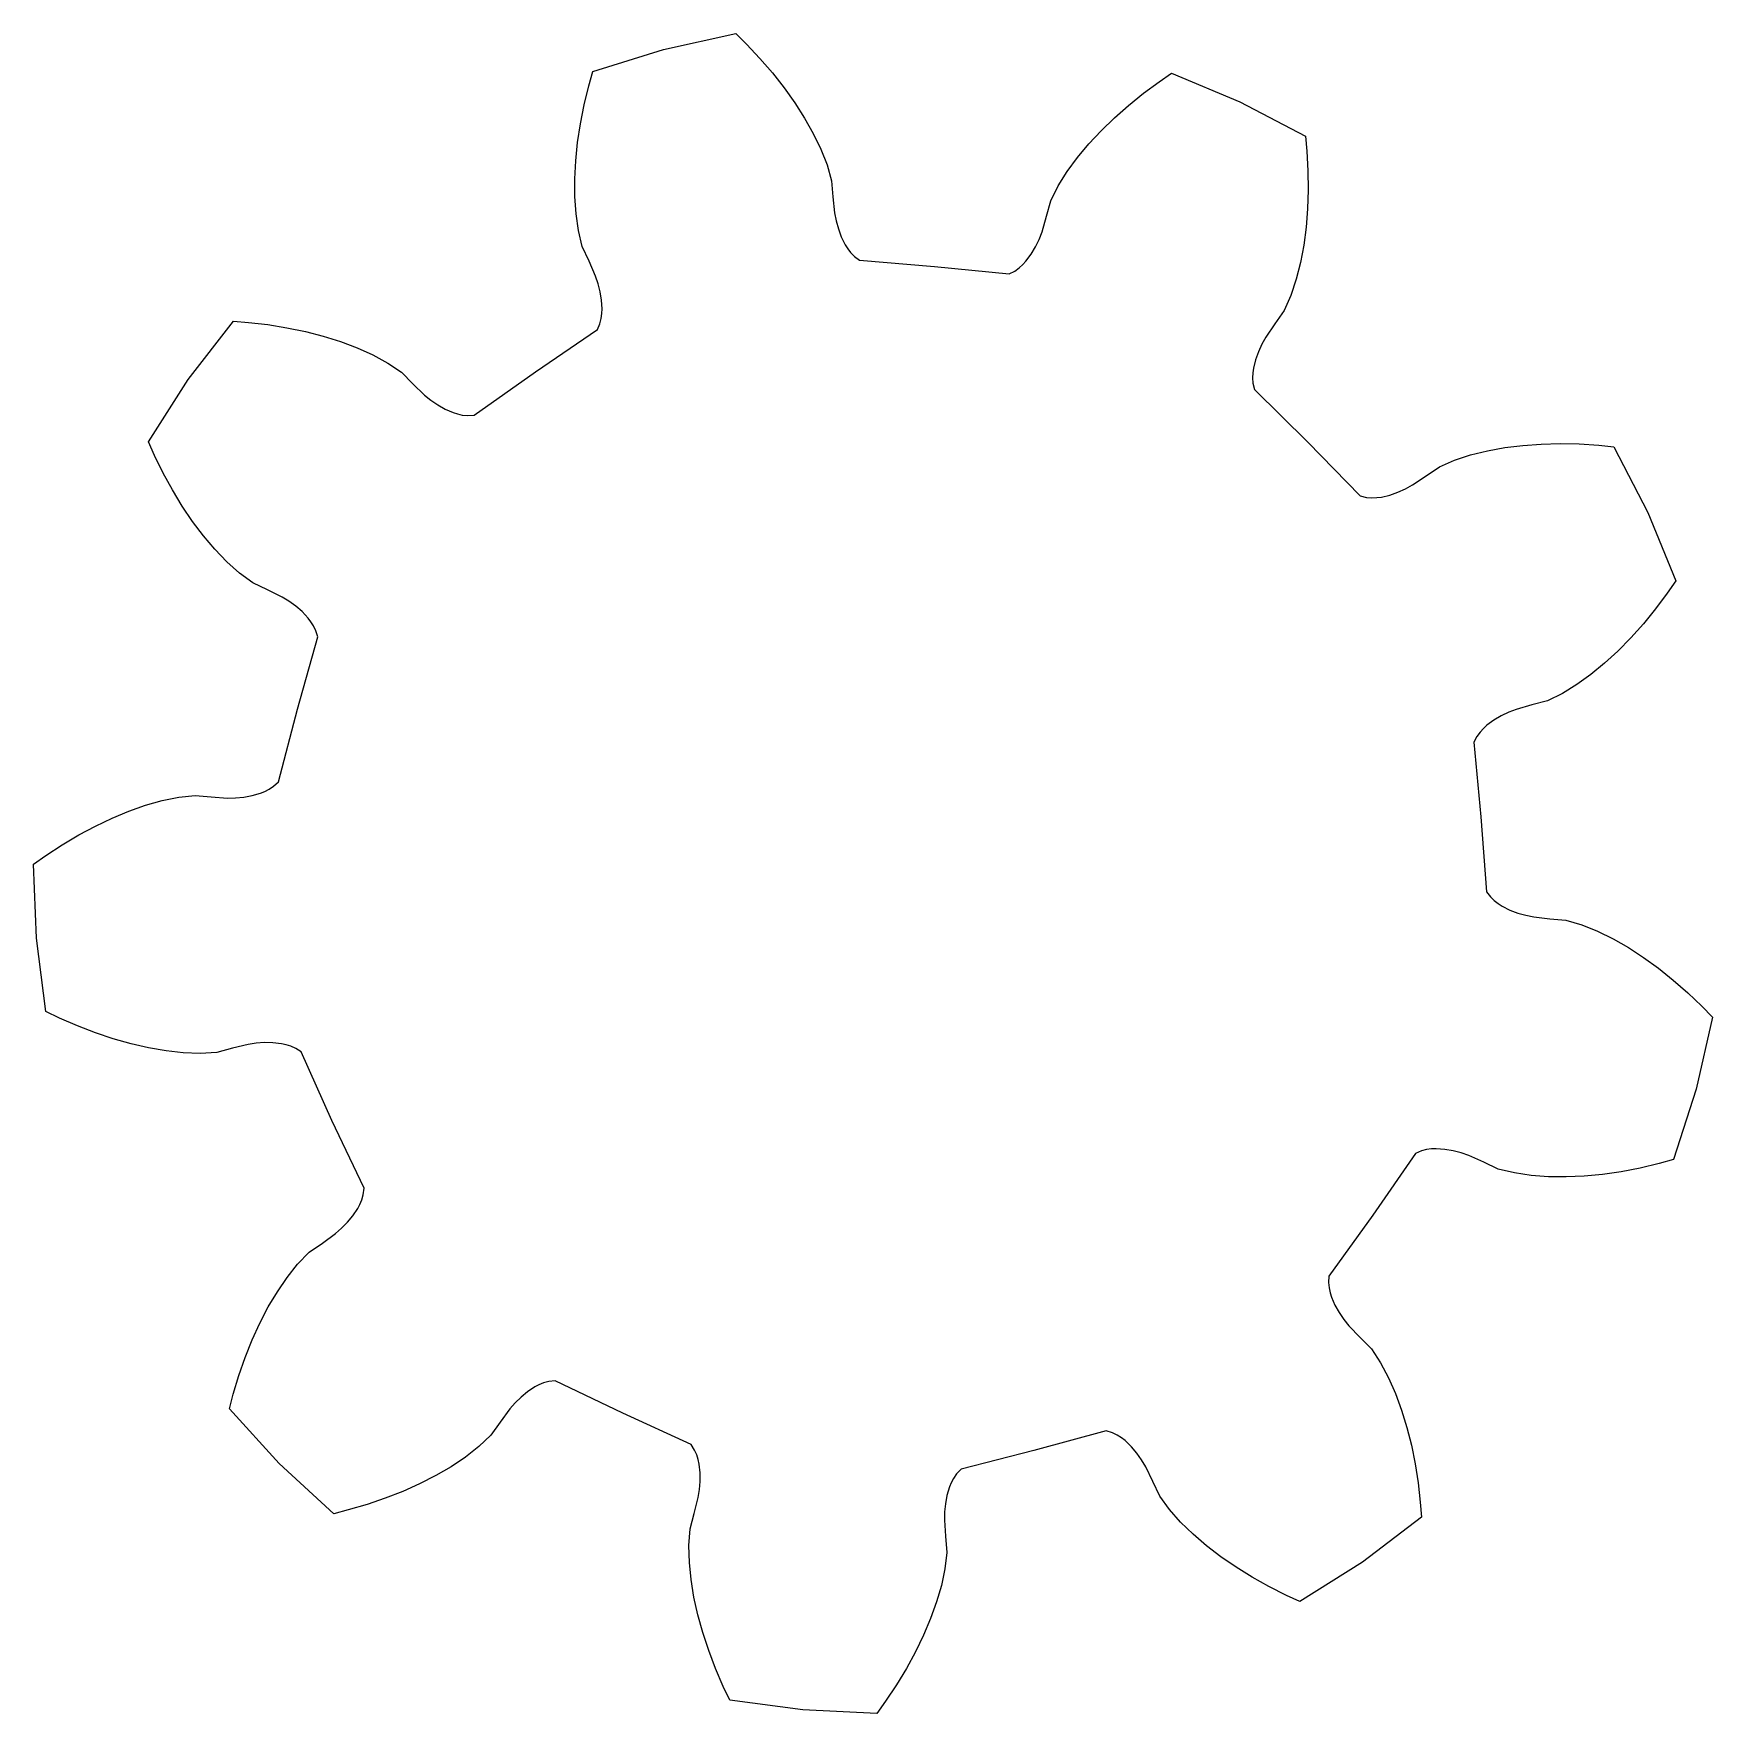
# Model space of a CAD drawing. Extents: x 0 to 17.4, y 0 to 17.4.
import ezdxf

# ---------------------------------------------------------------- set-up
doc = ezdxf.new("R2010")
doc.units = 0

msp = doc.modelspace()

# ---------------------------------------------------------------- linework, layer by layer
for p, q in [((6.5194, 17.22173), (7.26748, 17.38476)), ((7.26748, 17.38476), (7.37766, 17.27582)), ((5.78842, 16.99397), (6.5194, 17.22173)), ((7.37766, 17.27582), (7.51682, 17.1279)), ((7.51682, 17.1279), (7.6469, 16.97716)), ((5.74644, 16.84483), (5.78842, 16.99397)), ((7.6469, 16.97716), (7.76759, 16.82383)), ((11.48632, 16.76665), (11.6499, 16.88702)), ((11.6499, 16.88702), (11.77792, 16.97428)), ((11.77792, 16.97428), (12.48429, 16.67888)), ((5.6985, 16.64748), (5.74644, 16.84483)), ((7.76759, 16.82383), (7.87851, 16.66817)), ((11.33116, 16.64187), (11.48632, 16.76665)), ((5.65985, 16.45216), (5.6985, 16.64748)), ((7.87851, 16.66817), (7.97918, 16.51038)), ((11.18477, 16.51285), (11.33116, 16.64187)), ((12.48429, 16.67888), (13.16214, 16.32291)), ((5.63064, 16.25923), (5.65985, 16.45216)), ((7.97918, 16.51038), (8.06894, 16.3507)), ((8.06894, 16.3507), (8.14681, 16.18931)), ((10.92007, 16.24274), (11.04757, 16.37976)), ((11.04757, 16.37976), (11.18477, 16.51285)), ((5.61109, 16.06909), (5.63064, 16.25923)), ((8.14681, 16.18931), (8.21118, 16.02637)), ((10.80297, 16.10188), (10.92007, 16.24274)), ((13.16214, 16.32291), (13.17652, 16.16864)), ((13.17652, 16.16864), (13.18804, 15.96588)), ((5.60149, 15.88217), (5.61109, 16.06909)), ((8.21118, 16.02637), (8.25853, 15.86188)), ((10.69724, 15.95721), (10.80297, 16.10188)), ((5.60232, 15.69899), (5.60149, 15.88217)), ((8.25853, 15.86188), (8.27293, 15.69499)), ((10.60452, 15.80856), (10.69724, 15.95721)), ((13.18804, 15.96588), (13.19079, 15.76679)), ((5.61433, 15.5202), (5.60232, 15.69899)), ((8.27293, 15.69499), (8.29028, 15.52831)), ((10.48396, 15.49378), (10.52825, 15.65532)), ((10.52825, 15.65532), (10.60452, 15.80856)), ((13.19079, 15.76679), (13.18469, 15.57176)), ((5.63885, 15.34673), (5.61433, 15.5202)), ((8.29028, 15.52831), (8.30647, 15.44548)), ((10.4368, 15.33296), (10.48396, 15.49378)), ((13.18469, 15.57176), (13.1696, 15.38121)), ((5.67892, 15.18032), (5.63885, 15.34673)), ((8.30647, 15.44548), (8.32884, 15.36303)), ((8.32884, 15.36303), (8.35891, 15.28101)), ((10.40593, 15.25441), (10.4368, 15.33296)), ((13.1696, 15.38121), (13.1453, 15.19563)), ((5.74883, 15.0281), (5.67892, 15.18032)), ((8.35891, 15.28101), (8.39933, 15.19948)), ((8.39933, 15.19948), (8.42495, 15.15892)), ((8.42495, 15.15892), (8.45579, 15.11853)), ((10.32466, 15.10212), (10.36904, 15.17736)), ((10.36904, 15.17736), (10.40593, 15.25441)), ((13.1453, 15.19563), (13.11141, 15.01561)), ((5.81608, 14.8746), (5.74883, 15.0281)), ((8.45579, 15.11853), (8.49441, 15.07833)), ((8.49441, 15.07833), (8.54733, 15.0384)), ((8.54733, 15.0384), (9.32201, 14.9743)), ((9.32201, 14.9743), (9.32201, 14.9743)), ((9.32201, 14.9743), (9.32201, 14.9743)), ((9.32201, 14.9743), (10.09554, 14.8975)), ((10.1548, 14.92722), (10.20004, 14.95979)), ((10.20004, 14.95979), (10.23766, 14.99395)), ((10.23766, 14.99395), (10.27019, 15.02922)), ((10.27019, 15.02922), (10.32466, 15.10212)), ((13.11141, 15.01561), (13.06733, 14.84193)), ((5.84292, 14.79458), (5.81608, 14.8746)), ((5.86419, 14.71184), (5.84292, 14.79458)), ((10.09554, 14.8975), (10.1548, 14.92722)), ((13.06733, 14.84193), (13.0119, 14.67573)), ((5.87856, 14.62568), (5.86419, 14.71184)), ((5.88369, 14.53482), (5.87856, 14.62568)), ((13.0119, 14.67573), (12.94244, 14.51929)), ((5.86086, 14.38251), (5.87458, 14.43654)), ((5.87458, 14.43654), (5.88144, 14.4869)), ((5.88144, 14.4869), (5.88369, 14.53482)), ((12.94244, 14.51929), (12.8462, 14.38219)), ((1.6011, 13.80342), (2.06937, 14.40917)), ((2.06937, 14.40917), (2.22379, 14.39653)), ((2.22379, 14.39653), (2.42548, 14.37267)), ((2.42548, 14.37267), (2.62202, 14.34081)), ((2.62202, 14.34081), (2.81303, 14.30094)), ((2.81303, 14.30094), (2.99806, 14.25299)), ((5.19264, 13.88328), (5.83456, 14.32166)), ((5.83456, 14.32166), (5.86086, 14.38251)), ((12.8462, 14.38219), (12.75235, 14.24335)), ((2.99806, 14.25299), (3.1766, 14.19683)), ((3.1766, 14.19683), (3.348, 14.1322)), ((3.348, 14.1322), (3.51139, 14.05862)), ((12.67565, 14.09195), (12.64596, 14.0098)), ((12.71151, 14.16949), (12.67565, 14.09195)), ((12.75235, 14.24335), (12.71151, 14.16949)), ((3.51139, 14.05862), (3.66544, 13.97517)), ((3.66544, 13.97517), (3.80744, 13.87961)), ((12.62452, 13.92136), (12.61808, 13.87382)), ((12.64596, 14.0098), (12.62452, 13.92136)), ((1.18753, 13.15908), (1.6011, 13.80342)), ((3.80744, 13.87961), (3.92575, 13.76102)), ((3.92575, 13.76102), (4.04618, 13.64449)), ((4.558, 13.43442), (5.19264, 13.88328)), ((5.19264, 13.88328), (5.19264, 13.88328)), ((5.19264, 13.88328), (5.19264, 13.88328)), ((12.61808, 13.87382), (12.61573, 13.82305)), ((12.61573, 13.82305), (12.61947, 13.76743)), ((12.61947, 13.76743), (12.63436, 13.70283)), ((4.04618, 13.64449), (4.11182, 13.59144)), ((4.11182, 13.59144), (4.18196, 13.54266)), ((12.63436, 13.70283), (13.18659, 13.15577)), ((4.18196, 13.54266), (4.25771, 13.49916)), ((4.25771, 13.49916), (4.34108, 13.46268)), ((4.34108, 13.46268), (4.38678, 13.44809)), ((4.38678, 13.44809), (4.43637, 13.43696)), ((4.43637, 13.43696), (4.49179, 13.43099)), ((4.49179, 13.43099), (4.558, 13.43442)), ((1.25124, 13.01785), (1.18753, 13.15908)), ((13.18659, 13.15577), (13.18659, 13.15577)), ((13.18659, 13.15577), (13.18659, 13.15577)), ((13.18659, 13.15577), (13.72978, 12.59973)), ((14.87188, 13.02474), (15.04586, 13.06761)), ((15.04586, 13.06761), (15.22611, 13.10024)), ((15.22611, 13.10024), (15.41186, 13.12324)), ((15.41186, 13.12324), (15.60251, 13.137)), ((15.60251, 13.137), (15.79758, 13.14174)), ((15.79758, 13.14174), (15.99664, 13.1376)), ((15.99664, 13.1376), (16.19932, 13.12466)), ((16.19932, 13.12466), (16.35349, 13.10921)), ((16.35349, 13.10921), (16.70472, 12.42888)), ((1.34137, 12.83585), (1.25124, 13.01785)), ((14.41061, 12.80682), (14.54837, 12.9021)), ((14.54837, 12.9021), (14.7053, 12.97047)), ((14.7053, 12.97047), (14.87188, 13.02474)), ((1.43732, 12.66139), (1.34137, 12.83585)), ((14.19697, 12.67362), (14.27112, 12.71395)), ((14.27112, 12.71395), (14.41061, 12.80682)), ((1.53895, 12.49482), (1.43732, 12.66139)), ((13.72978, 12.59973), (13.79428, 12.5844)), ((13.79428, 12.5844), (13.84987, 12.58027)), ((13.84987, 12.58027), (13.90065, 12.58226)), ((13.90065, 12.58226), (13.94824, 12.58836)), ((13.94824, 12.58836), (14.03682, 12.60919)), ((14.03682, 12.60919), (14.11919, 12.6383)), ((14.11919, 12.6383), (14.19697, 12.67362)), ((1.6462, 12.33659), (1.53895, 12.49482)), ((16.70472, 12.42888), (16.99517, 11.72048)), ((1.75899, 12.18724), (1.6462, 12.33659)), ((1.87737, 12.04745), (1.75899, 12.18724)), ((2.0015, 11.91821), (1.87737, 12.04745)), ((2.13179, 11.80108), (2.0015, 11.91821)), ((2.26945, 11.69936), (2.13179, 11.80108)), ((2.42085, 11.62769), (2.26945, 11.69936)), ((16.99517, 11.72048), (16.90702, 11.59306)), ((2.57103, 11.55333), (2.42085, 11.62769)), ((2.64302, 11.50928), (2.57103, 11.55333)), ((2.7125, 11.45957), (2.64302, 11.50928)), ((16.90702, 11.59306), (16.78552, 11.43033)), ((2.7789, 11.40281), (2.7125, 11.45957)), ((2.84123, 11.3365), (2.7789, 11.40281)), ((2.87031, 11.29834), (2.84123, 11.3365)), ((16.78552, 11.43033), (16.65965, 11.27605)), ((2.73066, 10.39319), (2.94061, 11.14163)), ((2.89742, 11.25536), (2.87031, 11.29834)), ((2.92164, 11.20515), (2.89742, 11.25536)), ((2.94061, 11.14163), (2.92164, 11.20515)), ((16.52961, 11.13056), (16.39557, 10.99429)), ((16.65965, 11.27605), (16.52961, 11.13056)), ((16.39557, 10.99429), (16.25766, 10.86775)), ((16.25766, 10.86775), (16.11599, 10.75163)), ((15.97058, 10.64692), (15.82129, 10.55524)), ((16.11599, 10.75163), (15.97058, 10.64692)), ((15.50567, 10.43688), (15.34454, 10.39085)), ((15.66752, 10.48004), (15.50567, 10.43688)), ((15.82129, 10.55524), (15.66752, 10.48004)), ((2.53301, 9.64141), (2.73066, 10.39319)), ((2.73066, 10.39319), (2.73066, 10.39319)), ((2.73066, 10.39319), (2.73066, 10.39319)), ((15.11291, 10.28032), (15.03964, 10.22636)), ((15.18846, 10.32417), (15.11291, 10.28032)), ((15.26577, 10.36052), (15.18846, 10.32417)), ((15.34454, 10.39085), (15.26577, 10.36052)), ((14.93683, 10.11169), (14.90671, 10.05263)), ((14.96972, 10.15669), (14.93683, 10.11169)), ((15.00415, 10.19408), (14.96972, 10.15669)), ((15.03964, 10.22636), (15.00415, 10.19408)), ((14.90671, 10.05263), (14.9781, 9.27859)), ((2.39307, 9.54182), (2.43821, 9.56518)), ((2.43821, 9.56518), (2.4845, 9.59622)), ((2.4845, 9.59622), (2.53301, 9.64141)), ((0.98474, 9.3375), (1.15758, 9.39817)), ((1.15758, 9.39817), (1.33004, 9.44683)), ((1.33004, 9.44683), (1.50168, 9.48192)), ((1.50168, 9.48192), (1.6719, 9.49999)), ((1.6719, 9.49999), (1.83875, 9.4852)), ((1.83875, 9.4852), (2.00591, 9.47334)), ((2.00591, 9.47334), (2.09029, 9.4749)), ((2.09029, 9.4749), (2.17537, 9.48261)), ((2.17537, 9.48261), (2.26137, 9.49798)), ((2.26137, 9.49798), (2.34868, 9.52363)), ((2.34868, 9.52363), (2.39307, 9.54182)), ((0.6393, 9.18355), (0.81187, 9.26576)), ((0.81187, 9.26576), (0.98474, 9.3375)), ((14.9781, 9.27859), (14.9781, 9.27859)), ((14.9781, 9.27859), (14.9781, 9.27859)), ((14.9781, 9.27859), (15.03679, 8.50348)), ((0.29631, 8.98939), (0.46735, 9.09132)), ((0.46735, 9.09132), (0.6393, 9.18355)), ((0.00006, 8.78845), (0.12647, 8.87803)), ((0.12647, 8.87803), (0.29631, 8.98939)), ((0.03071, 8.02342), (0.00006, 8.78845)), ((15.03679, 8.50348), (15.07635, 8.45028)), ((15.07635, 8.45028), (15.11628, 8.41138)), ((15.11628, 8.41138), (15.15646, 8.38026)), ((15.15646, 8.38026), (15.19683, 8.35435)), ((15.19683, 8.35435), (15.27808, 8.31337)), ((15.27808, 8.31337), (15.35989, 8.28273)), ((15.35989, 8.28273), (15.44218, 8.25978)), ((15.44218, 8.25978), (15.5249, 8.24301)), ((15.5249, 8.24301), (15.69145, 8.2245)), ((15.69145, 8.2245), (15.85823, 8.20893)), ((15.85823, 8.20893), (16.02239, 8.16043)), ((0.12807, 7.264), (0.03071, 8.02342)), ((16.02239, 8.16043), (16.18488, 8.09493)), ((16.18488, 8.09493), (16.34572, 8.01594)), ((16.34572, 8.01594), (16.50477, 7.92507)), ((16.50477, 7.92507), (16.66185, 7.8233)), ((16.66185, 7.8233), (16.81674, 7.71129)), ((16.81674, 7.71129), (16.96922, 7.58953)), ((16.96922, 7.58953), (17.11905, 7.4584)), ((17.11905, 7.4584), (17.26599, 7.31821)), ((17.26599, 7.31821), (17.37416, 7.20728)), ((0.26765, 7.19675), (0.12807, 7.264)), ((0.45368, 7.11527), (0.26765, 7.19675)), ((17.37416, 7.20728), (17.20591, 6.46036)), ((0.63933, 7.04329), (0.45368, 7.11527)), ((0.82425, 6.98103), (0.63933, 7.04329)), ((1.00811, 6.92875), (0.82425, 6.98103)), ((1.19052, 6.88684), (1.00811, 6.92875)), ((1.37106, 6.85585), (1.19052, 6.88684)), ((1.54922, 6.83663), (1.37106, 6.85585)), ((1.72432, 6.83066), (1.54922, 6.83663)), ((1.89516, 6.84123), (1.72432, 6.83066)), ((2.0572, 6.88364), (1.89516, 6.84123)), ((2.22005, 6.92321), (2.0572, 6.88364)), ((2.30351, 6.93574), (2.22005, 6.92321)), ((2.38869, 6.94233), (2.30351, 6.93574)), ((2.47604, 6.94152), (2.38869, 6.94233)), ((2.56641, 6.93079), (2.47604, 6.94152)), ((2.61321, 6.92025), (2.56641, 6.93079)), ((2.66161, 6.90475), (2.61321, 6.92025)), ((2.71244, 6.88186), (2.66161, 6.90475)), ((2.7678, 6.84539), (2.71244, 6.88186)), ((3.08805, 6.1371), (2.7678, 6.84539)), ((17.20591, 6.46036), (16.97305, 5.73098)), ((3.08805, 6.1371), (3.08805, 6.1371)), ((3.41988, 5.43416), (3.08805, 6.1371)), ((3.08805, 6.1371), (3.08805, 6.1371)), ((3.08805, 6.1371), (3.08805, 6.1371)), ((14.30113, 5.79578), (13.85827, 5.15694)), ((14.36216, 5.82165), (14.30113, 5.79578)), ((14.41629, 5.83499), (14.36216, 5.82165)), ((14.46669, 5.8415), (14.41629, 5.83499)), ((14.51463, 5.84342), (14.46669, 5.8415)), ((14.60545, 5.83765), (14.51463, 5.84342)), ((14.69151, 5.82268), (14.60545, 5.83765)), ((14.7741, 5.80083), (14.69151, 5.82268)), ((14.85393, 5.77344), (14.7741, 5.80083)), ((15.00695, 5.70512), (14.85393, 5.77344)), ((15.15868, 5.63415), (15.00695, 5.70512)), ((15.32481, 5.59292), (15.15868, 5.63415)), ((15.4981, 5.56719), (15.32481, 5.59292)), ((15.6768, 5.55393), (15.4981, 5.56719)), ((16.23723, 5.57834), (16.04695, 5.56011)), ((16.43036, 5.6062), (16.23723, 5.57834)), ((16.62594, 5.64348), (16.43036, 5.6062)), ((16.82363, 5.69004), (16.62594, 5.64348)), ((16.97305, 5.73098), (16.82363, 5.69004)), ((3.41177, 5.36836), (3.41988, 5.43416)), ((15.85997, 5.55182), (15.6768, 5.55393)), ((16.04695, 5.56011), (15.85997, 5.55182)), ((3.30399, 5.14967), (3.35439, 5.22544)), ((3.35439, 5.22544), (3.3767, 5.26792)), ((3.3767, 5.26792), (3.39626, 5.31482)), ((3.39626, 5.31482), (3.41177, 5.36836)), ((3.18777, 5.02203), (3.24799, 5.08263)), ((3.24799, 5.08263), (3.30399, 5.14967)), ((13.85827, 5.15694), (13.405, 4.52544)), ((13.85827, 5.15694), (13.85827, 5.15694)), ((13.85827, 5.15694), (13.85827, 5.15694)), ((2.85113, 4.77231), (2.98846, 4.86822)), ((2.98846, 4.86822), (3.12413, 4.96659)), ((3.12413, 4.96659), (3.18777, 5.02203)), ((2.73236, 4.64906), (2.85113, 4.77231)), ((2.62343, 4.51184), (2.73236, 4.64906)), ((13.405, 4.52544), (13.4011, 4.45926)), ((2.42918, 4.20614), (2.5226, 4.36371)), ((2.5226, 4.36371), (2.62343, 4.51184)), ((13.4011, 4.45926), (13.40669, 4.4038)), ((13.40669, 4.4038), (13.41747, 4.35413)), ((13.41747, 4.35413), (13.43174, 4.30833)), ((2.34287, 4.04006), (2.42918, 4.20614)), ((13.43174, 4.30833), (13.46764, 4.22471)), ((13.46764, 4.22471), (13.51061, 4.14865)), ((2.26352, 3.86617), (2.34287, 4.04006)), ((13.51061, 4.14865), (13.5589, 4.07818)), ((13.5589, 4.07818), (13.61149, 4.01217)), ((13.61149, 4.01217), (13.72718, 3.89092)), ((2.19109, 3.68498), (2.26352, 3.86617)), ((13.72718, 3.89092), (13.84493, 3.7718)), ((2.12558, 3.49696), (2.19109, 3.68498)), ((13.84493, 3.7718), (13.93951, 3.62913)), ((2.06706, 3.30248), (2.12558, 3.49696)), ((13.93951, 3.62913), (14.02188, 3.4745)), ((5.1117, 3.3293), (5.04426, 3.27377)), ((5.18782, 3.37917), (5.1117, 3.3293)), ((5.23045, 3.40118), (5.18782, 3.37917)), ((5.27749, 3.42042), (5.23045, 3.40118)), ((5.33113, 3.43555), (5.27749, 3.42042)), ((5.39699, 3.4432), (5.33113, 3.43555)), ((6.0976, 3.10648), (5.39699, 3.4432)), ((14.02188, 3.4745), (14.09431, 3.3106)), ((14.09431, 3.3106), (14.15774, 3.13876)), ((2.0278, 3.1526), (2.06706, 3.30248)), ((2.54303, 2.58626), (2.0278, 3.1526)), ((4.92737, 3.15072), (4.82805, 3.01574)), ((4.98324, 3.21398), (4.92737, 3.15072)), ((5.04426, 3.27377), (4.98324, 3.21398)), ((14.15774, 3.13876), (14.21265, 2.95983)), ((4.82805, 3.01574), (4.73118, 2.87909)), ((6.80363, 2.78129), (6.0976, 3.10648)), ((6.0976, 3.10648), (6.0976, 3.10648)), ((6.0976, 3.10648), (6.0976, 3.10648)), ((14.21265, 2.95983), (14.25931, 2.77446)), ((4.73118, 2.87909), (4.6071, 2.76118)), ((11.10097, 2.9241), (10.35109, 2.71938)), ((11.16436, 2.90469), (11.10097, 2.9241)), ((11.2144, 2.88012), (11.16436, 2.90469)), ((11.25719, 2.8527), (11.2144, 2.88012)), ((11.29514, 2.82336), (11.25719, 2.8527)), ((11.36101, 2.76056), (11.29514, 2.82336)), ((4.46913, 2.65321), (4.3203, 2.55341)), ((4.6071, 2.76118), (4.46913, 2.65321)), ((6.83971, 2.72567), (6.80363, 2.78129)), ((6.86225, 2.67468), (6.83971, 2.72567)), ((6.87741, 2.62618), (6.86225, 2.67468)), ((6.88762, 2.5793), (6.87741, 2.62618)), ((10.35109, 2.71938), (9.59795, 2.52698)), ((10.35109, 2.71938), (10.35109, 2.71938)), ((10.35109, 2.71938), (10.35109, 2.71938)), ((11.41732, 2.69378), (11.36101, 2.76056)), ((11.46654, 2.62395), (11.41732, 2.69378)), ((11.51008, 2.55165), (11.46654, 2.62395)), ((14.25931, 2.77446), (14.29785, 2.58318)), ((3.10577, 2.06709), (2.54303, 2.58626)), ((4.16208, 2.4611), (3.99541, 2.37596)), ((4.3203, 2.55341), (4.16208, 2.4611)), ((6.89772, 2.48886), (6.88762, 2.5793)), ((6.89792, 2.4015), (6.89772, 2.48886)), ((9.55242, 2.47879), (9.52105, 2.43271)), ((9.59795, 2.52698), (9.55242, 2.47879)), ((11.58339, 2.40096), (11.51008, 2.55165)), ((14.29785, 2.58318), (14.32834, 2.38642)), ((3.82096, 2.29782), (3.63927, 2.22665)), ((3.99541, 2.37596), (3.82096, 2.29782)), ((6.87762, 2.233), (6.89074, 2.31638)), ((6.89074, 2.31638), (6.89792, 2.4015)), ((9.47888, 2.34348), (9.45262, 2.25635)), ((9.49738, 2.38774), (9.47888, 2.34348)), ((9.52105, 2.43271), (9.49738, 2.38774)), ((11.654, 2.24906), (11.58339, 2.40096)), ((14.32834, 2.38642), (14.35079, 2.18457)), ((3.25592, 2.1053), (3.10577, 2.06709)), ((3.4508, 2.16246), (3.25592, 2.1053)), ((3.63927, 2.22665), (3.4508, 2.16246)), ((6.83692, 2.07044), (6.87762, 2.233)), ((9.43665, 2.17046), (9.42834, 2.08544)), ((9.45262, 2.25635), (9.43665, 2.17046)), ((11.75476, 2.11069), (11.654, 2.24906)), ((11.87097, 1.97958), (11.75476, 2.11069)), ((14.35079, 2.18457), (14.36235, 2.03007)), ((6.79337, 1.90869), (6.83692, 2.07044)), ((9.42834, 2.08544), (9.4262, 2.00106)), ((9.4262, 2.00106), (9.43689, 1.83382)), ((11.99935, 1.85456), (11.87097, 1.97958)), ((14.36235, 2.03007), (13.75335, 1.56604)), ((6.78161, 1.73793), (6.79337, 1.90869)), ((9.43689, 1.83382), (9.45052, 1.66688)), ((12.1383, 1.73521), (11.99935, 1.85456)), ((6.78637, 1.5628), (6.78161, 1.73793)), ((9.45052, 1.66688), (9.43126, 1.49679)), ((12.28687, 1.62137), (12.1383, 1.73521)), ((12.44434, 1.51303), (12.28687, 1.62137)), ((13.75335, 1.56604), (13.10614, 1.15698)), ((6.80434, 1.38451), (6.78637, 1.5628)), ((9.43126, 1.49679), (9.39497, 1.3254)), ((12.6102, 1.41023), (12.44434, 1.51303)), ((12.78399, 1.31307), (12.6102, 1.41023)), ((6.83407, 1.20376), (6.80434, 1.38451)), ((9.39497, 1.3254), (9.3451, 1.15328)), ((12.96535, 1.22167), (12.78399, 1.31307)), ((13.10614, 1.15698), (12.96535, 1.22167)), ((6.87471, 1.02106), (6.83407, 1.20376)), ((9.3451, 1.15328), (9.28323, 0.98087)), ((6.9257, 0.83684), (6.87471, 1.02106)), ((9.28323, 0.98087), (9.21029, 0.80851)), ((6.98667, 0.65148), (6.9257, 0.83684)), ((9.21029, 0.80851), (9.12688, 0.63652)), ((7.05735, 0.46534), (6.98667, 0.65148)), ((9.12688, 0.63652), (9.03345, 0.46521)), ((7.13753, 0.27875), (7.05735, 0.46534)), ((9.03345, 0.46521), (8.93033, 0.29489)), ((7.2038, 0.1387), (7.13753, 0.27875)), ((8.93033, 0.29489), (8.81778, 0.12583)), ((7.96252, 0.03604), (7.2038, 0.1387)), ((8.72732, 0.00005), (7.96252, 0.03604)), ((8.81778, 0.12583), (8.72732, 0.00005))]:
    msp.add_line(p, q)

doc.saveas('drawing.dxf')
